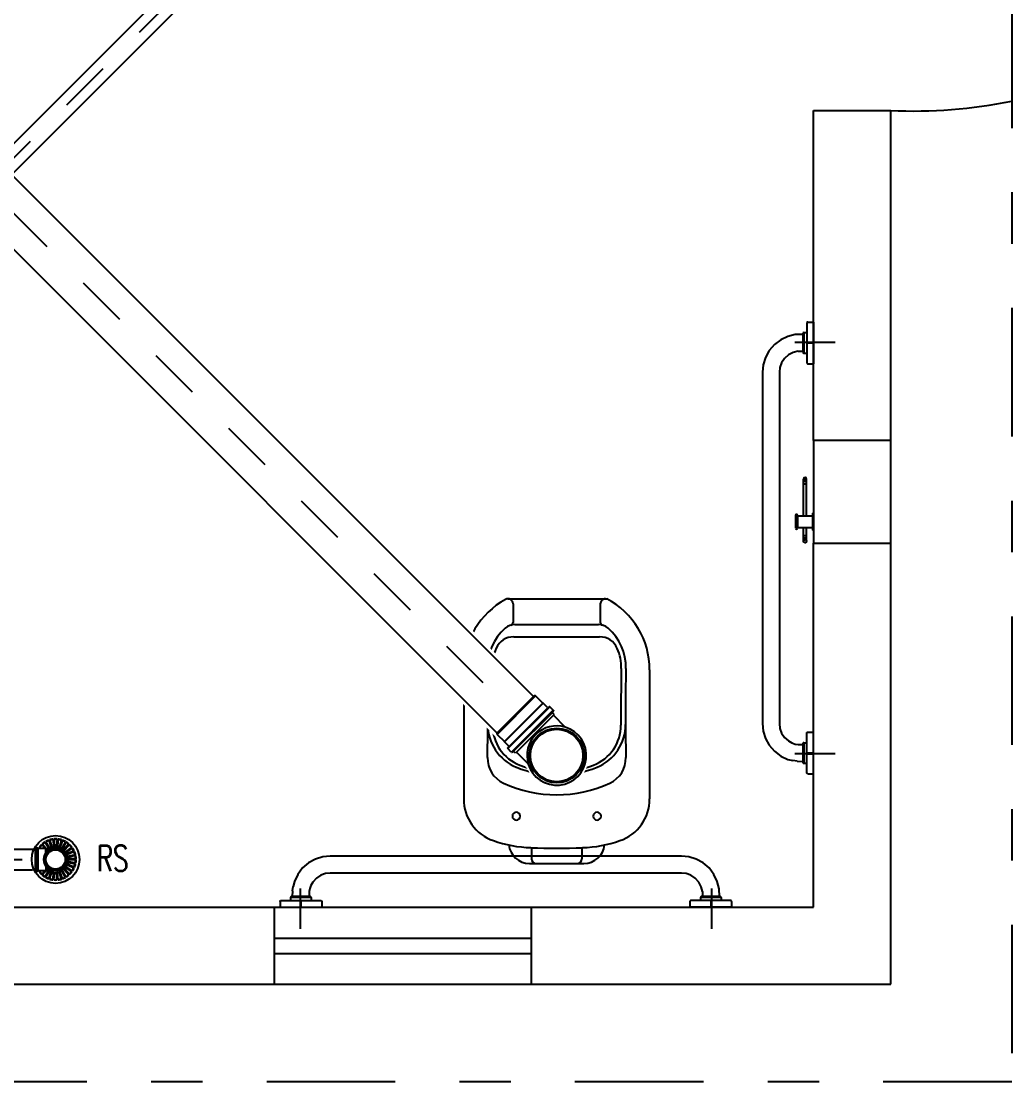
# Model space of a CAD drawing. Header units: inches. Extents: x 542787 to 543192, y 9574025 to 9574373.
# Drawn here: x 542832.701 to 542834.628, y 9574191.666 to 9574193.729 of the extents above; entities that cross this region are included whole.
import ezdxf
from ezdxf.enums import TextEntityAlignment as Align

# ---------------------------------------------------------------- set-up
doc = ezdxf.new("R2010")
doc.units = ezdxf.units.IN
doc.header["$MEASUREMENT"] = 0
for name, pattern in [('CONTINU', [0]), ('DASHDOT', [1, 0.5, -0.25, 0, -0.25]), ('DASHDOT2', [0.5, 0.25, -0.125, 0, -0.125]), ('HIDDEN2', [4.7625, 3.175, -1.5875])]:
    doc.linetypes.add(name, pattern=pattern)
for name, color, linetype in [('CERCADURA', 7, 'Continuous'), ('EIXO', 8, 'Continuous'), ('I-ARQ', 8, 'Continuous'), ('I-ESGOTO', 6, 'Continuous'), ('I-NORMO_INST', 4, 'Continuous'), ('TINTERNO', 8, 'Continuous')]:
    doc.layers.add(name, color=color, linetype=linetype)
doc.styles.add('125', font='ROMANS.SHX', dxfattribs={"width": 0.7, "height": 0.25})
doc.styles.add('25', font='ROMANS.SHX', dxfattribs={"width": 0.7, "height": 0.05})

# ---------------------------------------------------------------- blocks, each defined once
blk = doc.blocks.new('*U154')
at = {"color": 2}
blk.add_wipeout([(0.0403, 0.0403), (1.3982, -1.3177), (1.3177, -1.3982), (-0.0403, -0.0403)], dxfattribs=at)
for p, q in [((0.0354, 0.0354), (1.3933, -1.3226)), ((-0.0354, -0.0354), (1.3226, -1.3933))]:
    blk.add_line(p, q)
at = {"layer": 'EIXO', "linetype": 'DASHDOT', "ltscale": 0.01}
blk.add_line((0, 0), (1.358, -1.358), dxfattribs=at)
blk = doc.blocks.new('*U156')
at = {"color": 2}
blk.add_wipeout([(0, 0.0228), (1.326, 0.0228), (1.326, -0.0228), (0, -0.0228)], dxfattribs=at)
for p, q in [((0, 0.02), (1.326, 0.02)), ((0, -0.02), (1.326, -0.02))]:
    blk.add_line(p, q)
at = {"layer": 'EIXO', "linetype": 'DASHDOT', "ltscale": 0.01}
blk.add_line((0, 0), (1.326, 0), dxfattribs=at)
blk = doc.blocks.new('*U174')
at = {"color": 1, "style": '25'}
for tag, flags, p in [('MARCA', 1, (0, -0.1877)), ('QUANT.', 3, (0, -0.2718))]:
    blk.add_attdef(tag, text='', height=0.05, dxfattribs=dict(at, flags=flags)).set_placement(p, align=Align.CENTER)
at = {"color": 2}
blk.add_wipeout([(0.1026, -0.014), (0.0995, -0.0171), (0.1069, -0.0246), (0.1069, -0.0249), (0.1209, -0.0389), (0.1174, -0.0426), (0.0426, -0.1174), (0.0389, -0.1209), (0.0249, -0.1069), (0.0246, -0.1069), (0.0171, -0.0995), (0.014, -0.1026), (-0.0009, -0.0877), (0.0022, -0.0846), (-0.0023, -0.0801), (-0.0006, -0.0783), (-0.0193, -0.0596), (-0.0259, -0.0571), (-0.0315, -0.0542), (-0.0405, -0.0478), (-0.0475, -0.0408), (-0.0522, -0.0347), (-0.0573, -0.0253), (-0.0614, -0.0126), (-0.0626, -0.0029), (-0.0626, 0.0035), (-0.0616, 0.0116), (-0.0601, 0.0179), (-0.0576, 0.0247), (-0.0535, 0.0326), (-0.0494, 0.0385), (-0.0443, 0.0443), (-0.0385, 0.0494), (-0.0323, 0.0537), (-0.0265, 0.0568), (-0.0191, 0.0597), (-0.0109, 0.0617), (-0.0002, 0.0627), (0.0111, 0.0617), (0.018, 0.06), (0.0254, 0.0573), (0.0316, 0.0541), (0.04, 0.0482), (0.046, 0.0425), (0.0519, 0.0351), (0.0565, 0.0271), (0.0596, 0.0193), (0.0783, 0.0006), (0.0801, 0.0023), (0.0846, -0.0022), (0.0877, 0.0009)], dxfattribs=at)
for p, q in [((0.0552, 0.0166), (0.0783, -0.0065)), ((0.0048, -0.0801), (0.0801, -0.0048)), ((0.0074, -0.0875), (0.0875, -0.0074)), ((0.0141, -0.0942), (0.0942, -0.0141)), ((0.0801, -0.0048), (0.0832, -0.0079)), ((0.087, -0.0066), (0.0844, -0.0081)), ((0.0883, -0.0067), (0.0949, -0.0134)), ((0.095, -0.0148), (0.0933, -0.0167)), ((0.0934, -0.0181), (0.1019, -0.0266)), ((0.1019, -0.0266), (0.1019, -0.027)), ((0.1159, -0.041), (0.1019, -0.027)), ((0.1159, -0.041), (0.1159, -0.0441)), ((-0.0166, -0.0552), (0.0065, -0.0783)), ((0.0441, -0.1159), (0.1159, -0.0441)), ((0.0048, -0.0801), (0.0079, -0.0832)), ((0.0066, -0.087), (0.0081, -0.0844)), ((0.0067, -0.0883), (0.0134, -0.0949)), ((0.0148, -0.095), (0.0167, -0.0933)), ((0.0181, -0.0934), (0.0266, -0.1019)), ((0.0266, -0.1019), (0.027, -0.1019)), ((0.027, -0.1019), (0.041, -0.1159)), ((0.041, -0.1159), (0.0441, -0.1159))]:
    blk.add_line(p, q)
blk.add_circle((0, 0), 0.0533)
for centre, radius, start, end in [((0, 0), 0.0577, 16.785, 253.215), ((0, 0), 0.0577, 253.215, 16.785), ((0.0839, -0.0072), 0.001, 225, 300), ((0.0875, -0.0074), 0.001, 45, 120), ((0.0941, -0.0174), 0.001, 140, 225), ((0.0942, -0.0141), 0.001, 320, 45), ((0.0074, -0.0875), 0.001, 150, 225), ((0.0072, -0.0839), 0.001, 330, 45), ((0.0141, -0.0942), 0.001, 225, 310), ((0.0174, -0.0941), 0.001, 45, 130)]:
    blk.add_arc(centre, radius, start, end)
at = {"layer": 'TINTERNO'}
for p, q in [((0.0065, -0.0783), (0.0783, -0.0065)), ((0.0085, -0.0838), (0.0838, -0.0085)), ((0.0174, -0.0927), (0.0927, -0.0174)), ((0.1019, -0.0266), (0.0266, -0.1019)), ((0.1019, -0.027), (0.027, -0.1019)), ((0.1159, -0.0409), (0.041, -0.1159))]:
    blk.add_line(p, q, dxfattribs=at)
blk.add_circle((0, 0), 0.0511, dxfattribs=at)
at = {"color": 1, "style": '25', "flags": 1}
blk.add_attdef('DESCRICAO', text='', height=0.05, dxfattribs=at).set_placement((0, -0.1085), align=Align.CENTER)
blk = doc.blocks.new('RSRR')
at = {"color": 8}
for p, q in [((-0.0329, 0.0228), (-0.0167, 0.0111)), ((-0.0319, 0.0242), (-0.0157, 0.0124)), ((-0.0274, 0.0292), (-0.014, 0.0143)), ((-0.0261, 0.0303), (-0.0127, 0.0154)), ((-0.0207, 0.0342), (-0.0107, 0.0169)), ((-0.0193, 0.0351), (-0.0093, 0.0177)), ((-0.0132, 0.0378), (-0.007, 0.0187)), ((-0.0115, 0.0383), (-0.0054, 0.0193)), ((-0.005, 0.0397), (-0.0029, 0.0198)), ((-0.0033, 0.0399), (-0.0012, 0.02)), ((0.0033, 0.0399), (0.0012, 0.02)), ((0.005, 0.0397), (0.0029, 0.0198)), ((0.0116, 0.0383), (0.0054, 0.0193)), ((0.0132, 0.0378), (0.007, 0.0187)), ((0.0193, 0.0351), (0.0093, 0.0177)), ((0.0207, 0.0342), (0.0107, 0.0169)), ((0.0261, 0.0303), (0.0127, 0.0154)), ((0.0274, 0.0292), (0.014, 0.0143)), ((0.0319, 0.0242), (0.0157, 0.0124)), ((0.0329, 0.0228), (0.0167, 0.0111)), ((-0.04, 0.0009), (-0.02, 0.0009)), ((-0.0393, 0.0075), (-0.0197, 0.0033)), ((-0.0389, 0.0091), (-0.0194, 0.005)), ((-0.0369, 0.0155), (-0.0186, 0.0074)), ((-0.0362, 0.017), (-0.0179, 0.0089)), ((0.0362, 0.017), (0.0179, 0.0089)), ((0.0369, 0.0155), (0.0186, 0.0074)), ((0.0389, 0.0091), (0.0194, 0.005)), ((0.0393, 0.0075), (0.0197, 0.0033)), ((0.04, 0.0009), (0.02, 0.0009)), ((-0.04, -0.0009), (-0.02, -0.0009)), ((-0.0393, -0.0075), (-0.0197, -0.0033)), ((-0.0389, -0.0091), (-0.0194, -0.005)), ((-0.0369, -0.0155), (-0.0186, -0.0074)), ((-0.0362, -0.017), (-0.0179, -0.0089)), ((-0.0329, -0.0228), (-0.0167, -0.0111)), ((-0.0319, -0.0242), (-0.0157, -0.0124)), ((-0.0274, -0.0292), (-0.014, -0.0143)), ((-0.0261, -0.0303), (-0.0127, -0.0154)), ((-0.0207, -0.0342), (-0.0107, -0.0169)), ((-0.0193, -0.0351), (-0.0093, -0.0177)), ((-0.0132, -0.0378), (-0.007, -0.0187)), ((-0.0116, -0.0383), (-0.0054, -0.0193)), ((-0.005, -0.0397), (-0.0029, -0.0198)), ((-0.0033, -0.0399), (-0.0012, -0.02)), ((0.0033, -0.0399), (0.0012, -0.02)), ((0.005, -0.0397), (0.0029, -0.0198)), ((0.0115, -0.0383), (0.0054, -0.0193)), ((0.0132, -0.0378), (0.007, -0.0187)), ((0.0193, -0.0351), (0.0093, -0.0177)), ((0.0207, -0.0342), (0.0107, -0.0169)), ((0.0261, -0.0303), (0.0127, -0.0154)), ((0.0274, -0.0292), (0.014, -0.0143)), ((0.0319, -0.0242), (0.0157, -0.0124)), ((0.0329, -0.0228), (0.0167, -0.0111)), ((0.0362, -0.017), (0.0179, -0.0089)), ((0.0369, -0.0155), (0.0186, -0.0074)), ((0.0389, -0.0091), (0.0194, -0.005)), ((0.0393, -0.0075), (0.0197, -0.0033)), ((0.04, -0.0009), (0.02, -0.0009))]:
    blk.add_line(p, q, dxfattribs=at)
blk.add_circle((0, 0), 0.0465)
for radius, start, end in [(0.04, 145.2176, 154.7824), (0.039, 145.2489, 154.7511), (0.04, 133.2176, 142.7824), (0.039, 133.2489, 142.7511), (0.04, 121.2176, 130.7824), (0.039, 121.2489, 130.7511), (0.04, 109.2176, 118.7824), (0.039, 109.2489, 118.7511), (0.04, 97.2176, 106.7824), (0.039, 97.2489, 106.7511), (0.021, 98.3197, 105.6803), (0.04, 85.2176, 94.7824), (0.039, 85.2489, 94.7511), (0.021, 86.3197, 93.6803), (0.021, 74.3197, 81.6803), (0.039, 73.2489, 82.7511), (0.04, 73.2176, 82.7824), (0.039, 61.2489, 70.7511), (0.04, 61.2176, 70.7824), (0.039, 49.2489, 58.7511), (0.04, 49.2176, 58.7824), (0.039, 37.2489, 46.7511), (0.04, 37.2176, 46.7824), (0.039, 25.2489, 34.7511), (0.04, 25.2176, 34.7824), (0.04, 169.2176, 178.7824), (0.039, 169.2489, 178.7511), (0.04, 157.2176, 166.7824), (0.039, 157.2489, 166.7511), (0.021, 170.3197, 177.6803), (0.021, 158.3197, 165.6803), (0.02, 170.4358, 177.5642), (0.02, 158.4358, 165.5642), (0.021, 146.3197, 153.6803), (0.02, 146.4358, 153.5642), (0.021, 134.3197, 141.6803), (0.02, 134.4358, 141.5642), (0.021, 122.3197, 129.6803), (0.02, 122.4358, 129.5642), (0.021, 110.3197, 117.6803), (0.02, 110.4358, 117.5642), (0.02, 98.4358, 105.5642), (0.02, 86.4358, 93.5642), (0.02, 74.4358, 81.5642), (0.02, 62.4358, 69.5642), (0.021, 62.3197, 69.6803), (0.02, 50.4358, 57.5642), (0.021, 50.3197, 57.6803), (0.02, 38.4358, 45.5642), (0.021, 38.3197, 45.6803), (0.02, 26.4358, 33.5642), (0.021, 26.3197, 33.6803), (0.02, 14.4358, 21.5642), (0.021, 14.3197, 21.6803), (0.02, 2.4358, 9.5642), (0.021, 2.3197, 9.6803), (0.039, 13.2489, 22.7511), (0.04, 13.2176, 22.7824), (0.039, 1.2489, 10.7511), (0.04, 1.2176, 10.7824), (0.04, 181.2176, 190.7824), (0.039, 181.2489, 190.7511), (0.04, 193.2176, 202.7824), (0.039, 193.2489, 202.7511), (0.04, 205.2176, 214.7824), (0.039, 205.2489, 214.7511), (0.021, 182.3197, 189.6803), (0.021, 194.3197, 201.6803), (0.02, 182.4358, 189.5642), (0.02, 194.4358, 201.5642), (0.021, 206.3197, 213.6803), (0.02, 206.4358, 213.5642), (0.021, 218.3197, 225.6803), (0.02, 218.4358, 225.5642), (0.021, 230.3197, 237.6803), (0.02, 230.4358, 237.5642), (0.021, 242.3197, 249.6803), (0.02, 242.4358, 249.5642), (0.021, 254.3197, 261.6803), (0.02, 254.4358, 261.5642), (0.02, 266.4358, 273.5642), (0.02, 278.4358, 285.5642), (0.021, 278.3197, 285.6803), (0.02, 290.4358, 297.5642), (0.021, 290.3197, 297.6803), (0.02, 302.4358, 309.5642), (0.021, 302.3197, 309.6803), (0.02, 314.4358, 321.5642), (0.021, 314.3197, 321.6803), (0.02, 326.4358, 333.5642), (0.021, 326.3197, 333.6803), (0.02, 338.4358, 345.5642), (0.021, 338.3197, 345.6803), (0.02, 350.4358, 357.5642), (0.021, 350.3197, 357.6803), (0.039, 325.2489, 334.7511), (0.04, 325.2176, 334.7824), (0.039, 337.2489, 346.7511), (0.04, 337.2176, 346.7824), (0.039, 349.2489, 358.7511), (0.04, 349.2176, 358.7824), (0.04, 217.2176, 226.7824), (0.039, 217.2489, 226.7511), (0.04, 229.2176, 238.7824), (0.039, 229.2489, 238.7511), (0.04, 241.2176, 250.7824), (0.039, 241.2489, 250.7511), (0.04, 253.2176, 262.7824), (0.039, 253.2489, 262.7511), (0.04, 265.2176, 274.7824), (0.039, 265.2489, 274.7511), (0.021, 266.3197, 273.6803), (0.039, 277.2489, 286.7511), (0.04, 277.2176, 286.7824), (0.039, 289.2489, 298.7511), (0.04, 289.2176, 298.7824), (0.039, 301.2489, 310.7511), (0.04, 301.2176, 310.7824), (0.039, 313.2489, 322.7511), (0.04, 313.2176, 322.7824)]:
    blk.add_arc((0, 0), radius, start, end, dxfattribs=at)
at = {"color": 2}
blk.add_wipeout([(-0.0001, 0.0526), (0.0395, 0.0351), (0.0529, -0.003), (0.0331, -0.0412), (-0.001, -0.0514), (-0.0391, -0.0359), (-0.0517, -0.0027), (-0.0406, 0.0369)], dxfattribs=at)
at = {"color": 8}
for p, q in [((-0.0329, 0.0228), (-0.0167, 0.0111)), ((-0.0319, 0.0242), (-0.0157, 0.0124)), ((-0.0274, 0.0292), (-0.014, 0.0143)), ((-0.0261, 0.0303), (-0.0127, 0.0154)), ((-0.0207, 0.0342), (-0.0107, 0.0169)), ((-0.0193, 0.0351), (-0.0093, 0.0177)), ((-0.0132, 0.0378), (-0.007, 0.0187)), ((-0.0115, 0.0383), (-0.0054, 0.0193)), ((-0.005, 0.0397), (-0.0029, 0.0198)), ((-0.0033, 0.0399), (-0.0012, 0.02)), ((0.0033, 0.0399), (0.0012, 0.02)), ((0.005, 0.0397), (0.0029, 0.0198)), ((0.0116, 0.0383), (0.0054, 0.0193)), ((0.0132, 0.0378), (0.007, 0.0187)), ((0.0193, 0.0351), (0.0093, 0.0177)), ((0.0207, 0.0342), (0.0107, 0.0169)), ((0.0261, 0.0303), (0.0127, 0.0154)), ((0.0274, 0.0292), (0.014, 0.0143)), ((0.0319, 0.0242), (0.0157, 0.0124)), ((0.0329, 0.0228), (0.0167, 0.0111)), ((-0.04, 0.0009), (-0.02, 0.0009)), ((-0.0393, 0.0075), (-0.0197, 0.0033)), ((-0.0389, 0.0091), (-0.0194, 0.005)), ((-0.0369, 0.0155), (-0.0186, 0.0074)), ((-0.0362, 0.017), (-0.0179, 0.0089)), ((0.0362, 0.017), (0.0179, 0.0089)), ((0.0369, 0.0155), (0.0186, 0.0074)), ((0.0389, 0.0091), (0.0194, 0.005)), ((0.0393, 0.0075), (0.0197, 0.0033)), ((0.04, 0.0009), (0.02, 0.0009)), ((-0.04, -0.0009), (-0.02, -0.0009)), ((-0.0393, -0.0075), (-0.0197, -0.0033)), ((-0.0389, -0.0091), (-0.0194, -0.005)), ((-0.0369, -0.0155), (-0.0186, -0.0074)), ((-0.0362, -0.017), (-0.0179, -0.0089)), ((-0.0329, -0.0228), (-0.0167, -0.0111)), ((-0.0319, -0.0242), (-0.0157, -0.0124)), ((-0.0274, -0.0292), (-0.014, -0.0143)), ((-0.0261, -0.0303), (-0.0127, -0.0154)), ((-0.0207, -0.0342), (-0.0107, -0.0169)), ((-0.0193, -0.0351), (-0.0093, -0.0177)), ((-0.0132, -0.0378), (-0.007, -0.0187)), ((-0.0116, -0.0383), (-0.0054, -0.0193)), ((-0.005, -0.0397), (-0.0029, -0.0198)), ((-0.0033, -0.0399), (-0.0012, -0.02)), ((0.0033, -0.0399), (0.0012, -0.02)), ((0.005, -0.0397), (0.0029, -0.0198)), ((0.0115, -0.0383), (0.0054, -0.0193)), ((0.0132, -0.0378), (0.007, -0.0187)), ((0.0193, -0.0351), (0.0093, -0.0177)), ((0.0207, -0.0342), (0.0107, -0.0169)), ((0.0261, -0.0303), (0.0127, -0.0154)), ((0.0274, -0.0292), (0.014, -0.0143)), ((0.0319, -0.0242), (0.0157, -0.0124)), ((0.0329, -0.0228), (0.0167, -0.0111)), ((0.0362, -0.017), (0.0179, -0.0089)), ((0.0369, -0.0155), (0.0186, -0.0074)), ((0.0389, -0.0091), (0.0194, -0.005)), ((0.0393, -0.0075), (0.0197, -0.0033)), ((0.04, -0.0009), (0.02, -0.0009))]:
    blk.add_line(p, q, dxfattribs=at)
blk.add_circle((0, 0), 0.0465)
for radius, start, end in [(0.04, 145.2176, 154.7824), (0.039, 145.2489, 154.7511), (0.04, 133.2176, 142.7824), (0.039, 133.2489, 142.7511), (0.04, 121.2176, 130.7824), (0.039, 121.2489, 130.7511), (0.04, 109.2176, 118.7824), (0.039, 109.2489, 118.7511), (0.04, 97.2176, 106.7824), (0.039, 97.2489, 106.7511), (0.021, 98.3197, 105.6803), (0.04, 85.2176, 94.7824), (0.039, 85.2489, 94.7511), (0.021, 86.3197, 93.6803), (0.021, 74.3197, 81.6803), (0.039, 73.2489, 82.7511), (0.04, 73.2176, 82.7824), (0.039, 61.2489, 70.7511), (0.04, 61.2176, 70.7824), (0.039, 49.2489, 58.7511), (0.04, 49.2176, 58.7824), (0.039, 37.2489, 46.7511), (0.04, 37.2176, 46.7824), (0.039, 25.2489, 34.7511), (0.04, 25.2176, 34.7824), (0.04, 169.2176, 178.7824), (0.039, 169.2489, 178.7511), (0.04, 157.2176, 166.7824), (0.039, 157.2489, 166.7511), (0.021, 170.3197, 177.6803), (0.021, 158.3197, 165.6803), (0.02, 170.4358, 177.5642), (0.02, 158.4358, 165.5642), (0.021, 146.3197, 153.6803), (0.02, 146.4358, 153.5642), (0.021, 134.3197, 141.6803), (0.02, 134.4358, 141.5642), (0.021, 122.3197, 129.6803), (0.02, 122.4358, 129.5642), (0.021, 110.3197, 117.6803), (0.02, 110.4358, 117.5642), (0.02, 98.4358, 105.5642), (0.02, 86.4358, 93.5642), (0.02, 74.4358, 81.5642), (0.02, 62.4358, 69.5642), (0.021, 62.3197, 69.6803), (0.02, 50.4358, 57.5642), (0.021, 50.3197, 57.6803), (0.02, 38.4358, 45.5642), (0.021, 38.3197, 45.6803), (0.02, 26.4358, 33.5642), (0.021, 26.3197, 33.6803), (0.02, 14.4358, 21.5642), (0.021, 14.3197, 21.6803), (0.02, 2.4358, 9.5642), (0.021, 2.3197, 9.6803), (0.039, 13.2489, 22.7511), (0.04, 13.2176, 22.7824), (0.039, 1.2489, 10.7511), (0.04, 1.2176, 10.7824), (0.04, 181.2176, 190.7824), (0.039, 181.2489, 190.7511), (0.04, 193.2176, 202.7824), (0.039, 193.2489, 202.7511), (0.04, 205.2176, 214.7824), (0.039, 205.2489, 214.7511), (0.021, 182.3197, 189.6803), (0.021, 194.3197, 201.6803), (0.02, 182.4358, 189.5642), (0.02, 194.4358, 201.5642), (0.021, 206.3197, 213.6803), (0.02, 206.4358, 213.5642), (0.021, 218.3197, 225.6803), (0.02, 218.4358, 225.5642), (0.021, 230.3197, 237.6803), (0.02, 230.4358, 237.5642), (0.021, 242.3197, 249.6803), (0.02, 242.4358, 249.5642), (0.021, 254.3197, 261.6803), (0.02, 254.4358, 261.5642), (0.02, 266.4358, 273.5642), (0.02, 278.4358, 285.5642), (0.021, 278.3197, 285.6803), (0.02, 290.4358, 297.5642), (0.021, 290.3197, 297.6803), (0.02, 302.4358, 309.5642), (0.021, 302.3197, 309.6803), (0.02, 314.4358, 321.5642), (0.021, 314.3197, 321.6803), (0.02, 326.4358, 333.5642), (0.021, 326.3197, 333.6803), (0.02, 338.4358, 345.5642), (0.021, 338.3197, 345.6803), (0.02, 350.4358, 357.5642), (0.021, 350.3197, 357.6803), (0.039, 325.2489, 334.7511), (0.04, 325.2176, 334.7824), (0.039, 337.2489, 346.7511), (0.04, 337.2176, 346.7824), (0.039, 349.2489, 358.7511), (0.04, 349.2176, 358.7824), (0.04, 217.2176, 226.7824), (0.039, 217.2489, 226.7511), (0.04, 229.2176, 238.7824), (0.039, 229.2489, 238.7511), (0.04, 241.2176, 250.7824), (0.039, 241.2489, 250.7511), (0.04, 253.2176, 262.7824), (0.039, 253.2489, 262.7511), (0.04, 265.2176, 274.7824), (0.039, 265.2489, 274.7511), (0.021, 266.3197, 273.6803), (0.039, 277.2489, 286.7511), (0.04, 277.2176, 286.7824), (0.039, 289.2489, 298.7511), (0.04, 289.2176, 298.7824), (0.039, 301.2489, 310.7511), (0.04, 301.2176, 310.7824), (0.039, 313.2489, 322.7511), (0.04, 313.2176, 322.7824)]:
    blk.add_arc((0, 0), radius, start, end, dxfattribs=at)
blk = doc.blocks.new('J9040')
at = {"color": 2}
blk.add_wipeout([(0.0171, 0.0222), (0.0183, 0.0234), (0.0333, 0.0234), (0.0343, 0.0244), (0.039, 0.0244), (0.039, -0.0244), (0.0343, -0.0244), (0.0333, -0.0234), (0.0183, -0.0234), (0.0171, -0.0222), (0.0101, -0.0222), (0.0049, -0.0239), (-0.0057, -0.0237), (-0.0159, -0.0185), (-0.0209, -0.0126), (-0.024, -0.0041), (-0.0242, 0.0027), (-0.0222, 0.01), (-0.0174, 0.0171), (-0.0132, 0.0205), (-0.0048, 0.0239), (0.0022, 0.0243), (0.0101, 0.0222)], dxfattribs=at)
for p, q in [((0.019, 0.0218), (0.0178, 0.0206)), ((0.019, 0.0126), (0.019, 0.0218)), ((0.034, 0.0218), (0.019, 0.0218)), ((0.035, 0.0228), (0.034, 0.0218)), ((0.039, 0.0228), (0.035, 0.0228)), ((0.035, 0.0228), (0.035, -0.0228)), ((0.039, 0.0228), (0.039, -0.0228)), ((0.0098, 0.0206), (0.0178, 0.0206)), ((0.0178, 0.0206), (0.0178, 0.0143)), ((0.0098, -0.0206), (0.0178, -0.0206)), ((0.0178, -0.0206), (0.0178, -0.0143)), ((0.019, -0.0218), (0.0178, -0.0206)), ((0.019, -0.0126), (0.019, -0.0218)), ((0.034, -0.0218), (0.019, -0.0218)), ((0.035, -0.0228), (0.034, -0.0218)), ((0.039, -0.0228), (0.035, -0.0228))]:
    blk.add_line(p, q)
for radius in [0.0228, 0.02]:
    blk.add_circle((0, 0), radius)
at = {"layer": 'TINTERNO'}
blk.add_line((0.034, 0.0218), (0.034, -0.0218), dxfattribs=at)
blk.add_circle((0, 0), 0.0188, dxfattribs=at)
blk = doc.blocks.new('*U178')
at = {"color": 2}
blk.add_wipeout([(0.0161, -0.0161), (-1.5988, -1.631), (-1.631, -1.5988), (-0.0161, 0.0161)], dxfattribs=at)
for p, q in [((-0.0141, 0.0141), (-1.629, -1.6007)), ((0.0141, -0.0141), (-1.6007, -1.629))]:
    blk.add_line(p, q)
at = {"layer": 'EIXO', "linetype": 'DASHDOT', "ltscale": 0.01}
blk.add_line((0, 0), (-1.6149, -1.6149), dxfattribs=at)

msp = doc.modelspace()

# ---------------------------------------------------------------- linework, layer by layer
at = {"layer": 'I-ARQ'}
for p, q in [((542834.2428, 9574192.9137), (542834.2428, 9574193.5556)), ((542834.2428, 9574193.5556), (542834.3928, 9574193.5556)), ((542834.3928, 9574192.9137), (542834.3928, 9574193.5556)), ((542834.206, 9574193.1046), (542834.2848, 9574193.1046)), ((542834.3928, 9574192.9137), (542834.2428, 9574192.9137)), ((542834.2428, 9574192.9137), (542834.2428, 9574192.7137)), ((542834.3928, 9574192.7137), (542834.3928, 9574192.9137)), ((542834.223, 9574192.7671), (542834.223, 9574192.8386)), ((542834.2289, 9574192.8394), (542834.2231, 9574192.8394)), ((542834.229, 9574192.7671), (542834.229, 9574192.8386)), ((542834.229, 9574192.8369), (542834.223, 9574192.8369)), ((542834.229, 9574192.8336), (542834.223, 9574192.8336)), ((542834.229, 9574192.8286), (542834.223, 9574192.8286)), ((542834.2078, 9574192.7685), (542834.2078, 9574192.7427)), ((542834.2113, 9574192.7685), (542834.2113, 9574192.7427)), ((542834.2113, 9574192.7671), (542834.2407, 9574192.7671)), ((542834.2407, 9574192.7706), (542834.2407, 9574192.7406)), ((542834.2113, 9574192.744), (542834.2407, 9574192.744)), ((542834.223, 9574192.7178), (542834.223, 9574192.744)), ((542834.229, 9574192.7178), (542834.229, 9574192.744)), ((542834.229, 9574192.7278), (542834.223, 9574192.7278)), ((542834.229, 9574192.7238), (542834.223, 9574192.7238)), ((542834.229, 9574192.7217), (542834.223, 9574192.7217)), ((542834.2428, 9574192.7137), (542834.3928, 9574192.7137)), ((542834.2428, 9574192.0056), (542834.2428, 9574192.7137)), ((542834.3928, 9574191.8556), (542834.3928, 9574192.7137)), ((542834.206, 9574192.3046), (542834.2848, 9574192.3046)), ((542833.2438, 9574192.0423), (542833.2438, 9574191.9635)), ((542834.0438, 9574192.0423), (542834.0438, 9574191.9635)), ((542830.8428, 9574192.0056), (542834.2428, 9574192.0056)), ((542833.1928, 9574192.0056), (542833.1928, 9574191.8556)), ((542833.6928, 9574192.0056), (542833.6928, 9574191.8556)), ((542830.6978, 9574191.8556), (542834.3928, 9574191.8556))]:
    msp.add_line(p, q, dxfattribs=at)
at = {"layer": 'I-ARQ', "linetype": 'Continuous'}
for p, q in [((542833.6475, 9574192.6056), (542833.8402, 9574192.6056)), ((542833.6579, 9574192.5955), (542833.6579, 9574192.5597)), ((542833.8277, 9574192.5955), (542833.8277, 9574192.5597)), ((542833.6613, 9574192.5556), (542833.8242, 9574192.5556)), ((542833.6592, 9574192.5316), (542833.8264, 9574192.5316)), ((542833.5618, 9574192.4672), (542833.5618, 9574192.2162)), ((542833.9237, 9574192.4672), (542833.9237, 9574192.2163)), ((542833.7043, 9574192.3007), (542833.7043, 9574192.2726)), ((542833.7812, 9574192.3018), (542833.7812, 9574192.2726)), ((542833.6936, 9574192.1217), (542833.6936, 9574192.0997)), ((542833.7919, 9574192.1217), (542833.7919, 9574192.0997)), ((542833.6896, 9574192.0907), (542833.7026, 9574192.0907)), ((542833.7026, 9574192.0907), (542833.7959, 9574192.0907))]:
    msp.add_line(p, q, dxfattribs=at)
at = {"layer": 'I-ARQ', "linetype": 'HIDDEN2'}
for p, q in [((542833.1928, 9574191.9456), (542833.6928, 9574191.9456)), ((542833.1928, 9574191.9156), (542833.6928, 9574191.9156))]:
    msp.add_line(p, q, dxfattribs=at)
at = {"layer": 'I-ARQ', "linetype": 'CONTINU'}
for points in [[(542834.2298, 9574193.143), (542834.2296, 9574193.142)], [(542834.2296, 9574193.142), (542834.2296, 9574193.1049)], [(542834.2306, 9574193.1437), (542834.2298, 9574193.143)], [(542834.2316, 9574193.144), (542834.2306, 9574193.1437)], [(542834.2316, 9574193.144), (542834.2428, 9574193.144)], [(542834.2428, 9574193.144), (542834.2428, 9574193.0628)], [(542834.1789, 9574193.1096), (542834.1665, 9574193.1002)], [(542834.1927, 9574193.1161), (542834.1789, 9574193.1096)], [(542834.2071, 9574193.1195), (542834.1927, 9574193.1161)], [(542834.2217, 9574193.12), (542834.2071, 9574193.1195)], [(542834.2219, 9574193.1224), (542834.2217, 9574193.1214)], [(542834.2217, 9574193.1214), (542834.2217, 9574193.0857)], [(542834.2227, 9574193.1231), (542834.2219, 9574193.1224)], [(542834.2237, 9574193.1234), (542834.2227, 9574193.1231)], [(542834.2237, 9574193.1234), (542834.2296, 9574193.1234)], [(542834.2237, 9574193.1234), (542834.2237, 9574193.0836)], [(542834.1563, 9574193.0884), (542834.149, 9574193.075)], [(542834.1665, 9574193.1002), (542834.1563, 9574193.0884)], [(542834.2125, 9574193.0871), (542834.203, 9574193.0848)], [(542834.2125, 9574193.0871), (542834.2217, 9574193.0871)], [(542834.2296, 9574193.1049), (542834.2428, 9574193.1049)], [(542834.2296, 9574193.1034), (542834.2428, 9574193.1034)], [(542834.2296, 9574193.1034), (542834.2296, 9574193.0648)], [(542834.2397, 9574193.1049), (542834.2397, 9574193.1034)], [(542834.149, 9574193.075), (542834.1447, 9574193.0609)], [(542834.1862, 9574193.0731), (542834.1805, 9574193.0646)], [(542834.1939, 9574193.0801), (542834.1862, 9574193.0731)], [(542834.203, 9574193.0848), (542834.1939, 9574193.0801)], [(542834.2217, 9574193.0857), (542834.2219, 9574193.0846)], [(542834.2219, 9574193.0846), (542834.2227, 9574193.0839)], [(542834.2227, 9574193.0839), (542834.2237, 9574193.0836)], [(542834.2237, 9574193.0836), (542834.2296, 9574193.0836)], [(542834.1447, 9574193.0609), (542834.1432, 9574193.0464)], [(542834.1432, 9574193.0464), (542834.1432, 9574192.3627)], [(542834.1773, 9574193.0556), (542834.1762, 9574193.0464)], [(542834.1762, 9574193.0464), (542834.1762, 9574192.3627)], [(542834.1805, 9574193.0646), (542834.1773, 9574193.0556)], [(542834.2296, 9574193.0648), (542834.2298, 9574193.0638)], [(542834.2298, 9574193.0638), (542834.2306, 9574193.063)], [(542834.2306, 9574193.063), (542834.2316, 9574193.0628)], [(542834.2316, 9574193.0628), (542834.2428, 9574193.0628)], [(542834.1432, 9574192.3627), (542834.1447, 9574192.3482)], [(542834.1447, 9574192.3482), (542834.149, 9574192.3341)], [(542834.1762, 9574192.3627), (542834.1773, 9574192.3535)], [(542834.1773, 9574192.3535), (542834.1805, 9574192.3445)], [(542834.1805, 9574192.3445), (542834.1862, 9574192.336)], [(542834.2296, 9574192.3443), (542834.2298, 9574192.3453)], [(542834.2296, 9574192.3057), (542834.2296, 9574192.3443)], [(542834.2298, 9574192.3453), (542834.2306, 9574192.3461)], [(542834.2306, 9574192.3461), (542834.2316, 9574192.3463)], [(542834.2316, 9574192.3463), (542834.2428, 9574192.3463)], [(542834.2428, 9574192.2651), (542834.2428, 9574192.3463)], [(542834.149, 9574192.3341), (542834.1563, 9574192.3207)], [(542834.1862, 9574192.336), (542834.1939, 9574192.329)], [(542834.2219, 9574192.3245), (542834.2217, 9574192.3235)], [(542834.2217, 9574192.3235), (542834.2217, 9574192.2877)], [(542834.2227, 9574192.3252), (542834.2219, 9574192.3245)], [(542834.2237, 9574192.3255), (542834.2227, 9574192.3252)], [(542834.2237, 9574192.3255), (542834.2296, 9574192.3255)], [(542834.2237, 9574192.3255), (542834.2237, 9574192.2857)], [(542834.1563, 9574192.3207), (542834.1665, 9574192.3089)], [(542834.1665, 9574192.3089), (542834.1789, 9574192.2995)], [(542834.2125, 9574192.322), (542834.2217, 9574192.322)], [(542834.2296, 9574192.3057), (542834.2428, 9574192.3057)], [(542834.2296, 9574192.3042), (542834.2428, 9574192.3042)], [(542834.2296, 9574192.2671), (542834.2296, 9574192.3042)], [(542834.2397, 9574192.3042), (542834.2397, 9574192.3057)], [(542834.1789, 9574192.2995), (542834.1927, 9574192.293)], [(542834.1927, 9574192.293), (542834.2023, 9574192.2907)], [(542834.2109, 9574192.2894), (542834.2217, 9574192.2891)], [(542834.2217, 9574192.2877), (542834.2219, 9574192.2867)], [(542834.2219, 9574192.2867), (542834.2227, 9574192.286)], [(542834.2227, 9574192.286), (542834.2237, 9574192.2857)], [(542834.2237, 9574192.2857), (542834.2296, 9574192.2857)], [(542834.2298, 9574192.2661), (542834.2296, 9574192.2671)], [(542834.2306, 9574192.2654), (542834.2298, 9574192.2661)], [(542834.2316, 9574192.2651), (542834.2306, 9574192.2654)], [(542834.2316, 9574192.2651), (542834.2428, 9574192.2651)], [(542833.2733, 9574192.0993), (542833.26, 9574192.092)], [(542833.2875, 9574192.1037), (542833.2733, 9574192.0993)], [(542833.3019, 9574192.1051), (542833.2875, 9574192.1037)], [(542833.9857, 9574192.1051), (542833.3019, 9574192.1051)], [(542834.0001, 9574192.1037), (542833.9857, 9574192.1051)], [(542834.0143, 9574192.0993), (542834.0001, 9574192.1037)], [(542834.0276, 9574192.092), (542834.0143, 9574192.0993)], [(542833.2482, 9574192.0819), (542833.2388, 9574192.0695)], [(542833.26, 9574192.092), (542833.2482, 9574192.0819)], [(542834.0394, 9574192.0819), (542834.0276, 9574192.092)], [(542834.0488, 9574192.0695), (542834.0394, 9574192.0819)], [(542833.2323, 9574192.0557), (542833.23, 9574192.046)], [(542833.2388, 9574192.0695), (542833.2323, 9574192.0557)], [(542833.2752, 9574192.0622), (542833.2682, 9574192.0544)], [(542833.2837, 9574192.0678), (542833.2752, 9574192.0622)], [(542833.2928, 9574192.0711), (542833.2837, 9574192.0678)], [(542833.3019, 9574192.0721), (542833.2928, 9574192.0711)], [(542833.9857, 9574192.0721), (542833.3019, 9574192.0721)], [(542833.9948, 9574192.0711), (542833.9857, 9574192.0721)], [(542834.0039, 9574192.0678), (542833.9948, 9574192.0711)], [(542834.0124, 9574192.0622), (542834.0039, 9574192.0678)], [(542834.0194, 9574192.0544), (542834.0124, 9574192.0622)], [(542834.0241, 9574192.0453), (542834.0194, 9574192.0544)], [(542834.0553, 9574192.0557), (542834.0488, 9574192.0695)], [(542834.0588, 9574192.0412), (542834.0553, 9574192.0557)], [(542833.2287, 9574192.0375), (542833.2283, 9574192.0267)], [(542833.2613, 9574192.0359), (542833.2613, 9574192.0267)], [(542834.0263, 9574192.0359), (542834.0241, 9574192.0453)], [(542834.0263, 9574192.0359), (542834.0263, 9574192.0267)], [(542834.0593, 9574192.0267), (542834.0588, 9574192.0412)], [(542833.2044, 9574192.0167), (542833.2046, 9574192.0178)], [(542833.2044, 9574192.0167), (542833.2044, 9574192.0056)], [(542833.2046, 9574192.0178), (542833.2054, 9574192.0185)], [(542833.2054, 9574192.0185), (542833.2064, 9574192.0188)], [(542833.2064, 9574192.0188), (542833.2434, 9574192.0188)], [(542833.2252, 9574192.0257), (542833.2249, 9574192.0247)], [(542833.2249, 9574192.0247), (542833.2249, 9574192.0188)], [(542833.2647, 9574192.0247), (542833.2249, 9574192.0247)], [(542833.2259, 9574192.0264), (542833.2252, 9574192.0257)], [(542833.227, 9574192.0267), (542833.2259, 9574192.0264)], [(542833.2627, 9574192.0267), (542833.227, 9574192.0267)], [(542833.2434, 9574192.0188), (542833.2434, 9574192.0056)], [(542833.245, 9574192.0188), (542833.245, 9574192.0056)], [(542833.245, 9574192.0188), (542833.2836, 9574192.0188)], [(542833.2637, 9574192.0264), (542833.2627, 9574192.0267)], [(542833.2645, 9574192.0257), (542833.2637, 9574192.0264)], [(542833.2647, 9574192.0247), (542833.2645, 9574192.0257)], [(542833.2647, 9574192.0247), (542833.2647, 9574192.0188)], [(542833.2836, 9574192.0188), (542833.2846, 9574192.0185)], [(542833.2846, 9574192.0185), (542833.2853, 9574192.0178)], [(542833.2853, 9574192.0178), (542833.2856, 9574192.0167)], [(542833.2856, 9574192.0167), (542833.2856, 9574192.0056)], [(542834.0023, 9574192.0178), (542834.002, 9574192.0167)], [(542834.002, 9574192.0167), (542834.002, 9574192.0056)], [(542834.003, 9574192.0185), (542834.0023, 9574192.0178)], [(542834.004, 9574192.0188), (542834.003, 9574192.0185)], [(542834.0426, 9574192.0188), (542834.004, 9574192.0188)], [(542834.0231, 9574192.0257), (542834.0229, 9574192.0247)], [(542834.0229, 9574192.0247), (542834.0229, 9574192.0188)], [(542834.0627, 9574192.0247), (542834.0229, 9574192.0247)], [(542834.0239, 9574192.0264), (542834.0231, 9574192.0257)], [(542834.0249, 9574192.0267), (542834.0239, 9574192.0264)], [(542834.0606, 9574192.0267), (542834.0249, 9574192.0267)], [(542834.0426, 9574192.0188), (542834.0426, 9574192.0056)], [(542834.0442, 9574192.0188), (542834.0442, 9574192.0056)], [(542834.0812, 9574192.0188), (542834.0442, 9574192.0188)], [(542834.0617, 9574192.0264), (542834.0606, 9574192.0267)], [(542834.0624, 9574192.0257), (542834.0617, 9574192.0264)], [(542834.0627, 9574192.0247), (542834.0624, 9574192.0257)], [(542834.0627, 9574192.0247), (542834.0627, 9574192.0188)], [(542834.0822, 9574192.0185), (542834.0812, 9574192.0188)], [(542834.083, 9574192.0178), (542834.0822, 9574192.0185)], [(542834.0832, 9574192.0167), (542834.083, 9574192.0178)], [(542834.0832, 9574192.0167), (542834.0832, 9574192.0056)], [(542833.2044, 9574192.0056), (542833.2856, 9574192.0056)], [(542833.2434, 9574192.0086), (542833.245, 9574192.0086)], [(542834.0832, 9574192.0056), (542834.002, 9574192.0056)], [(542834.0442, 9574192.0086), (542834.0426, 9574192.0086)]]:
    msp.add_lwpolyline(points, dxfattribs=at)
at = {"layer": 'I-ARQ', "linetype": 'Continuous'}
for points in [[(542834.1939, 9574192.329), (542834.2004, 9574192.3253)], [(542834.2004, 9574192.3253), (542834.2066, 9574192.3229)], [(542834.2066, 9574192.3229), (542834.2125, 9574192.322)], [(542834.2109, 9574192.2894), (542834.2023, 9574192.2907)], [(542833.2682, 9574192.0544), (542833.2645, 9574192.0479)], [(542833.2287, 9574192.0375), (542833.23, 9574192.046)], [(542833.2622, 9574192.0417), (542833.2613, 9574192.0359)], [(542833.2645, 9574192.0479), (542833.2622, 9574192.0417)]]:
    msp.add_lwpolyline(points, dxfattribs=at)
at = {"layer": 'I-ARQ'}
msp.add_circle((542834.226, 9574192.7178), 0.003, dxfattribs=at)
for centre, radius, start, end in [((542834.4367, 9574194.5108), 0.9562, 267.3669, 281.5647), ((542834.226, 9574192.8386), 0.003, 0, 180), ((542834.2095, 9574192.7681), 0.00182, 13.2763, 166.7237), ((542834.2417, 9574192.7709), 0.00108, 342.7498, 197.2502), ((542834.2095, 9574192.7431), 0.00182, 193.2763, 346.7237), ((542834.2417, 9574192.7403), 0.00108, 162.7498, 17.2502)]:
    msp.add_arc(centre, radius, start, end, dxfattribs=at)
at = {"layer": 'I-ARQ', "linetype": 'Continuous'}
for centre, radius, start, end in [((542833.7182, 9574192.4672), 0.1564, 118.7373, 180), ((542833.6479, 9574192.5956), 0.01, 359.8884, 118.8499), ((542833.8377, 9574192.5955), 0.01, 89.7922, 179.9991), ((542833.7674, 9574192.4673), 0.1563, 359.9902, 62.2303), ((542833.6613, 9574192.5277), 0.0279, 90, 131.5009), ((542833.6525, 9574192.5597), 0.00536, 285.2334, 359.9971), ((542833.8242, 9574192.5277), 0.0279, 48.6292, 90), ((542833.833, 9574192.5597), 0.00536, 180.0034, 254.8516), ((542833.7107, 9574192.4715), 0.1027, 131.3884, 180.9459), ((542833.6591, 9574192.4943), 0.0373, 89.8602, 156.3305), ((542833.8264, 9574192.4942), 0.0374, 23.6015, 90.0987), ((542833.7747, 9574192.4715), 0.1028, 359.0718, 48.6293), ((542833.7108, 9574192.4715), 0.0938, 156.2727, 180.9281), ((542833.7749, 9574192.4715), 0.0936, 359.0468, 23.7022), ((542828.1982, 9574192.3822), 5.4106, 359.0939, 0.9281), ((542828.1982, 9574192.3822), 5.4195, 359.7661, 0.928), ((542839.2873, 9574192.3822), 5.4195, 179.0722, 180.2341), ((542839.2873, 9574192.3822), 5.4106, 179.0721, 180.9063), ((542833.6981, 9574192.3608), 0.0894, 179.7389, 247.7368), ((542833.7008, 9574192.3597), 0.0831, 179.7665, 249.1901), ((542833.7848, 9574192.3597), 0.0831, 290.7846, 0.2336), ((542833.7875, 9574192.3608), 0.0894, 292.2631, 0.2228), ((542833.7428, 9574192.3007), 0.0384, 360, 180), ((542833.6617, 9574192.2958), 0.0536, 179.094, 245.0396), ((542833.7428, 9574192.4697), 0.2008, 249.1296, 290.8599), ((542833.8238, 9574192.2958), 0.0536, 294.9586, 0.9045), ((542833.7428, 9574192.4699), 0.2073, 247.7368, 292.2632), ((542833.7428, 9574192.4699), 0.2457, 245.0397, 294.9602), ((542833.6476, 9574192.2162), 0.0858, 179.9999, 250.9145), ((542833.8379, 9574192.2162), 0.0858, 289.0023, 0.0511), ((542833.6641, 9574192.1827), 0.0076, 90, 270), ((542833.6641, 9574192.1827), 0.0076, 270, 90), ((542833.8214, 9574192.1827), 0.0076, 90, 270), ((542833.8214, 9574192.1827), 0.0076, 270, 90), ((542833.7015, 9574192.3712), 0.2499, 250.8678, 267.9591), ((542833.6896, 9574192.131), 0.0402, 185.9957, 270), ((542833.7428, 9574193.5234), 1.4029, 267.9492, 272.0509), ((542833.7842, 9574192.3708), 0.2495, 272.0268, 289.1182), ((542833.7959, 9574192.131), 0.0402, 270, 354.0088), ((542833.7026, 9574192.0997), 0.00894, 180.0002, 270), ((542833.783, 9574192.0997), 0.00894, 270, 359.9998)]:
    msp.add_arc(centre, radius, start, end, dxfattribs=at)

# ---------------------------------------------------------------- block references
at = {"layer": 'I-ESGOTO'}
msp.add_blockref('*U156', (542831.4024, 9574192.0985), dxfattribs=at)

# ---------------------------------------------------------------- texts
at = {"layer": 'I-NORMO_INST', "style": '125', "width": 0.7}
msp.add_text('RS', height=0.05, dxfattribs=at).set_placement((542832.8478, 9574192.0759))

# ---------------------------------------------------------------- next in the draw order: block references
at = {"layer": 'I-ESGOTO', "color": 2, "rotation": 180}
msp.add_blockref('*U154', (542833.7413, 9574192.3007), dxfattribs=at)
at = {"layer": 'I-ESGOTO', "rotation": 180}
msp.add_blockref('RSRR', (542832.7676, 9574192.0985), dxfattribs=at)

# ---------------------------------------------------------------- next in the draw order: block references
at = {"layer": 'I-ESGOTO'}
msp.add_blockref('*U178', (542833.0009, 9574193.778), dxfattribs=at)
at = {"layer": 'I-ESGOTO', "color": 2, "rotation": 180}
msp.add_blockref('*U174', (542833.7428, 9574192.3007), dxfattribs=at)
at = {"layer": 'I-ESGOTO', "rotation": 180}
msp.add_blockref('J9040', (542832.7676, 9574192.0985), dxfattribs=at)

# ---------------------------------------------------------------- next in the draw order: linework, layer by layer
at = {"layer": 'CERCADURA', "color": 9, "linetype": 'DASHDOT2'}
msp.add_lwpolyline([(542827.7912, 9574194.9714), (542834.6284, 9574194.9714), (542834.6284, 9574191.666), (542827.7912, 9574191.666)], close=True, dxfattribs=at)

doc.saveas('drawing.dxf')
